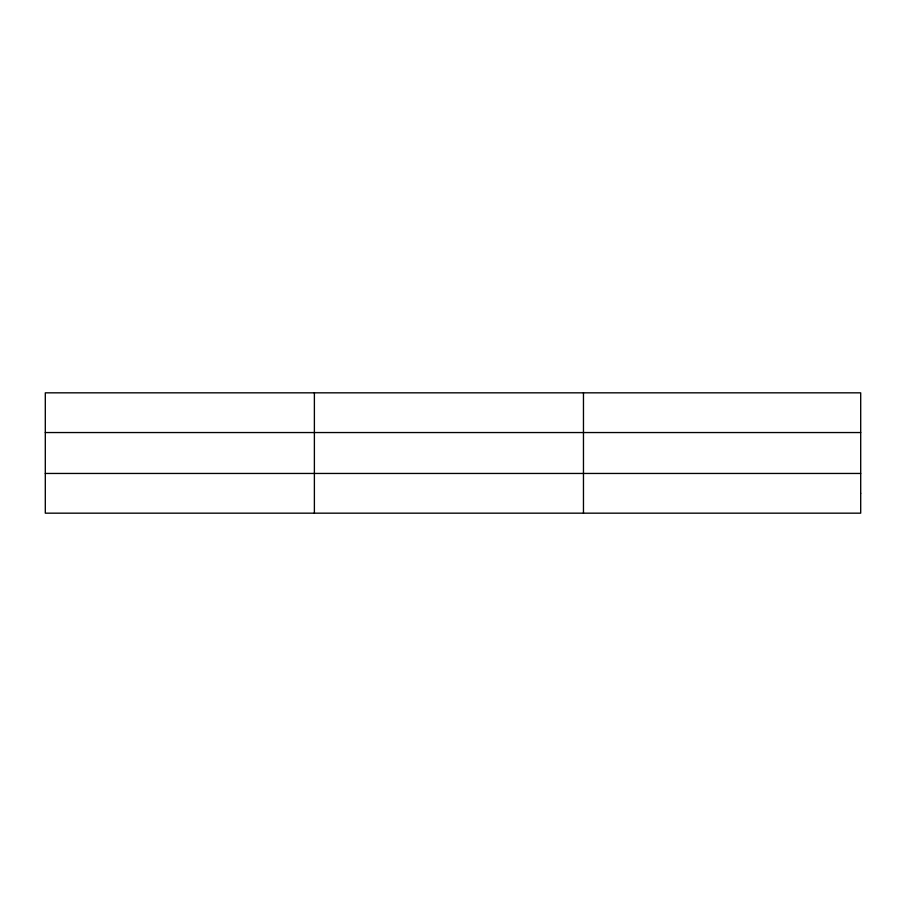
<?xml version="1.0" encoding="UTF-8"?>
<svg xmlns="http://www.w3.org/2000/svg" width="906" height="906" viewBox="0 0 906 906"><rect width="100%" height="100%" fill="white"/><g stroke="black" fill="none" stroke-linecap="round" stroke-linejoin="round"><path stroke-width="1.36" d="M314.382 392.83L314.382 513.17M583.464 392.83L583.464 513.17M45.3 432.547L860.7 432.547M45.3 473.453L860.7 473.453M860.7 493.306L860.7 513.17L45.3 513.17L45.3 392.83L860.7 392.83L860.7 493.306"/></g></svg>
